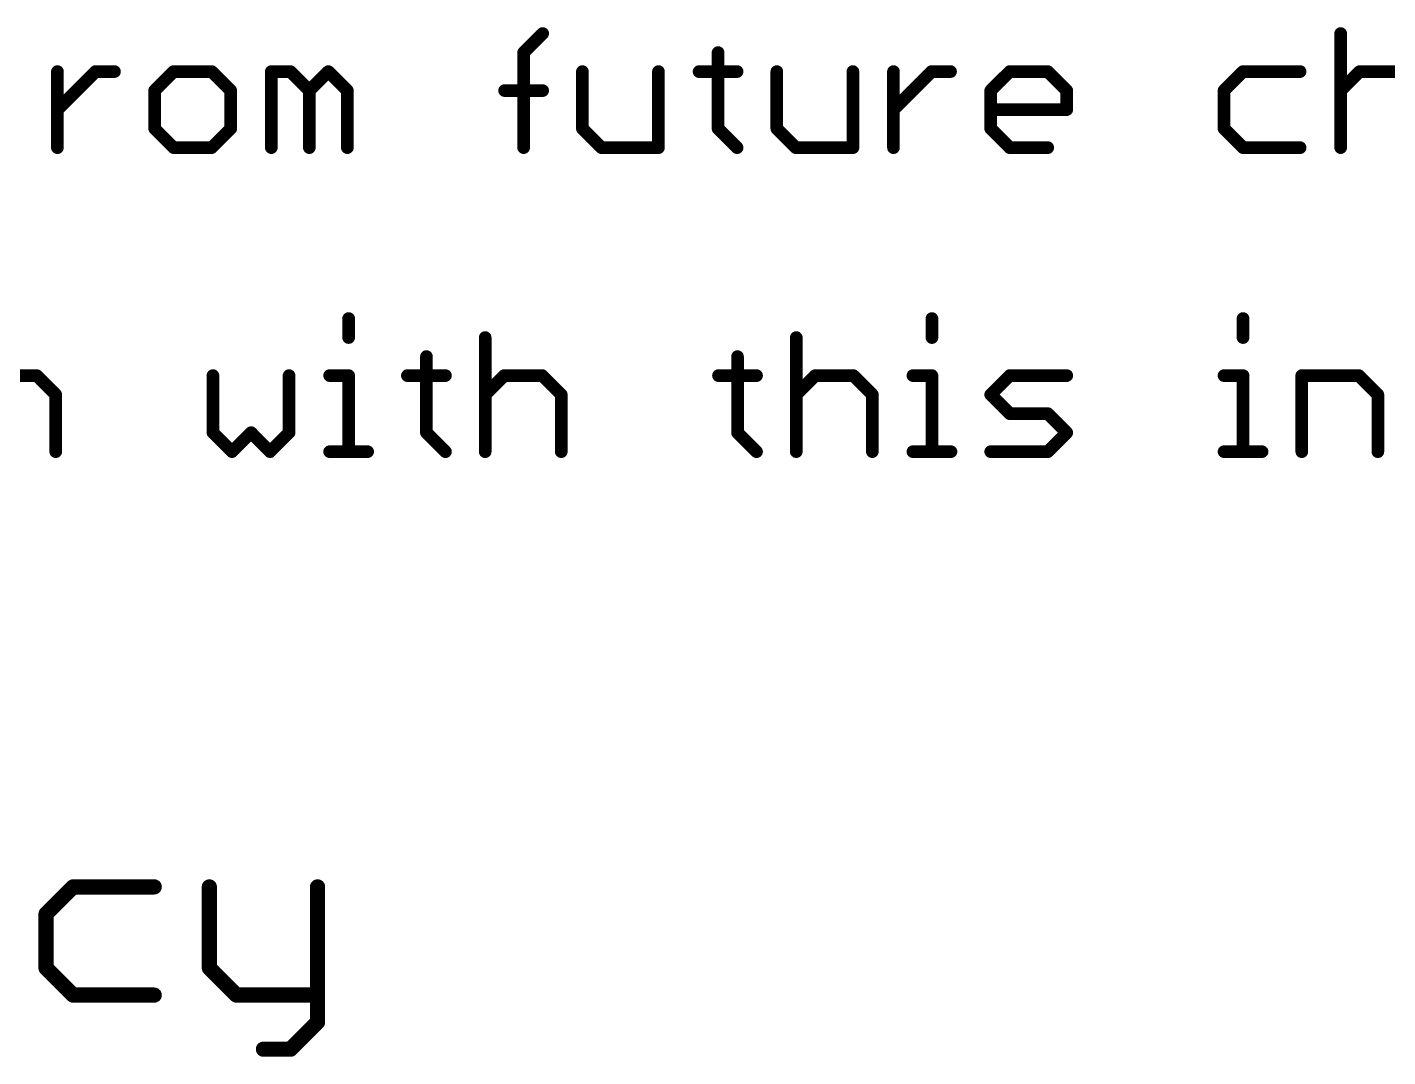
# Model space of a CAD drawing. Extents: x -20 to 130, y -23 to 56.
# Drawn here: x 100.99 to 114.63, y -23.4 to -13.08 of the extents above; entities that cross this region are included whole.
import ezdxf

# ---------------------------------------------------------------- set-up
doc = ezdxf.new("R2010")
doc.units = 0
doc.layers.add('1', color=22, linetype='CONTINUOUS')

msp = doc.modelspace()

# ---------------------------------------------------------------- linework, layer by layer
at = {"layer": '1'}
for points, const_width in [([(105.9662, -13.3342), (106.1569, -13.1435)], 0.127), ([(114.1562, -13.1435), (114.1562, -14.2875)], 0.127), ([(105.9662, -14.2875), (105.9662, -13.3342)], 0.127), ([(107.9152, -13.3342), (107.9152, -14.0968)], 0.127), ([(101.2928, -14.2875), (101.2928, -13.5249)], 0.127), ([(101.2928, -13.9062), (101.6742, -13.5249)], 0.127), ([(101.6742, -13.5249), (101.8648, -13.5249)], 0.127), ([(102.458, -13.5249), (102.2673, -13.7155)], 0.127), ([(102.8393, -13.5249), (102.458, -13.5249)], 0.127), ([(103.03, -13.7155), (102.8393, -13.5249)], 0.127), ([(103.4367, -14.2875), (103.4367, -13.5249)], 0.127), ([(103.4367, -13.5249), (103.6274, -13.5249)], 0.127), ([(103.6274, -13.5249), (103.8181, -13.7155)], 0.127), ([(103.8181, -13.7155), (104.0087, -13.5249)], 0.127), ([(104.0087, -13.5249), (104.1994, -13.7155)], 0.127), ([(106.5551, -13.5249), (106.5551, -14.0968)], 0.127), ([(107.3178, -14.2875), (107.3178, -13.5249)], 0.127), ([(107.7245, -13.5249), (108.1058, -13.5249)], 0.127), ([(108.5041, -13.5249), (108.5041, -14.0968)], 0.127), ([(109.2668, -14.2875), (109.2668, -13.5249)], 0.127), ([(109.6735, -14.2875), (109.6735, -13.5249)], 0.127), ([(109.6735, -13.9062), (110.0548, -13.5249)], 0.127), ([(110.0548, -13.5249), (110.2455, -13.5249)], 0.127), ([(110.648, -13.7155), (110.8387, -13.5249)], 0.127), ([(110.8387, -13.5249), (111.22, -13.5249)], 0.127), ([(111.22, -13.5249), (111.4107, -13.7155)], 0.127), ([(113.1775, -13.5249), (112.9868, -13.7155)], 0.127), ([(113.7495, -13.5249), (113.1775, -13.5249)], 0.127), ([(114.1562, -13.7155), (114.3469, -13.5249)], 0.127), ([(114.3469, -13.5249), (114.7282, -13.5249)], 0.127), ([(102.2673, -13.7155), (102.2673, -14.0968)], 0.127), ([(103.03, -14.0968), (103.03, -13.7155)], 0.127), ([(103.8181, -13.7155), (103.8181, -14.2875)], 0.127), ([(104.1994, -13.7155), (104.1994, -14.2875)], 0.127), ([(105.7755, -13.7155), (106.1569, -13.7155)], 0.127), ([(110.648, -14.0968), (110.648, -13.7155)], 0.127), ([(111.4107, -13.7155), (111.4107, -13.9062)], 0.127), ([(112.9868, -13.7155), (112.9868, -14.0968)], 0.127), ([(111.4107, -13.9062), (110.648, -13.9062)], 0.127), ([(102.2673, -14.0968), (102.458, -14.2875)], 0.127), ([(102.8393, -14.2875), (103.03, -14.0968)], 0.127), ([(106.5551, -14.0968), (106.7458, -14.2875)], 0.127), ([(107.9152, -14.0968), (108.1058, -14.2875)], 0.127), ([(108.5041, -14.0968), (108.6948, -14.2875)], 0.127), ([(110.8387, -14.2875), (110.648, -14.0968)], 0.127), ([(112.9868, -14.0968), (113.1775, -14.2875)], 0.127), ([(102.458, -14.2875), (102.8393, -14.2875)], 0.127), ([(106.7458, -14.2875), (107.3178, -14.2875)], 0.127), ([(108.6948, -14.2875), (109.2668, -14.2875)], 0.127), ([(111.22, -14.2875), (110.8387, -14.2875)], 0.127), ([(113.1775, -14.2875), (113.7495, -14.2875)], 0.127), ([(104.2121, -16.0009), (104.2121, -16.1915)], 0.127), ([(110.0591, -16.0009), (110.0591, -16.1915)], 0.127), ([(113.1775, -16.0009), (113.1775, -16.1915)], 0.127), ([(105.5806, -16.1915), (105.5806, -17.3355)], 0.127), ([(108.699, -16.1915), (108.699, -17.3355)], 0.127), ([(104.9917, -16.3822), (104.9917, -17.1448)], 0.127), ([(108.1101, -16.3822), (108.1101, -17.1448)], 0.127), ([(100.5132, -16.5729), (101.0852, -16.5729)], 0.127), ([(101.0852, -16.5729), (101.2759, -16.7635)], 0.127), ([(102.852, -16.5729), (102.852, -17.1448)], 0.127), ([(103.6147, -17.1448), (103.6147, -16.5729)], 0.127), ([(104.0214, -16.5729), (104.2121, -16.5729)], 0.127), ([(104.2121, -16.5729), (104.2121, -17.3355)], 0.127), ([(104.801, -16.5729), (105.1824, -16.5729)], 0.127), ([(105.5806, -16.7635), (105.7713, -16.5729)], 0.127), ([(105.7713, -16.5729), (106.1526, -16.5729)], 0.127), ([(106.1526, -16.5729), (106.3433, -16.7635)], 0.127), ([(107.9194, -16.5729), (108.3008, -16.5729)], 0.127), ([(108.699, -16.7635), (108.8897, -16.5729)], 0.127), ([(108.8897, -16.5729), (109.271, -16.5729)], 0.127), ([(109.271, -16.5729), (109.4617, -16.7635)], 0.127), ([(109.8684, -16.5729), (110.0591, -16.5729)], 0.127), ([(110.0591, -16.5729), (110.0591, -17.3355)], 0.127), ([(110.648, -16.7635), (110.8387, -16.5729)], 0.127), ([(110.8387, -16.5729), (111.4107, -16.5729)], 0.127), ([(112.9868, -16.5729), (113.1775, -16.5729)], 0.127), ([(113.1775, -16.5729), (113.1775, -17.3355)], 0.127), ([(113.7664, -17.3355), (113.7664, -16.5729)], 0.127), ([(113.7664, -16.5729), (114.3384, -16.5729)], 0.127), ([(114.3384, -16.5729), (114.5291, -16.7635)], 0.127), ([(101.2759, -16.7635), (101.2759, -17.3355)], 0.127), ([(106.3433, -16.7635), (106.3433, -17.3355)], 0.127), ([(109.4617, -16.7635), (109.4617, -17.3355)], 0.127), ([(110.8387, -16.9542), (110.648, -16.7635)], 0.127), ([(114.5291, -16.7635), (114.5291, -17.3355)], 0.127), ([(111.22, -16.9542), (110.8387, -16.9542)], 0.127), ([(111.4107, -17.1448), (111.22, -16.9542)], 0.127), ([(102.852, -17.1448), (103.0427, -17.3355)], 0.127), ([(103.0427, -17.3355), (103.2334, -17.1448)], 0.127), ([(103.2334, -17.1448), (103.424, -17.3355)], 0.127), ([(103.424, -17.3355), (103.6147, -17.1448)], 0.127), ([(104.9917, -17.1448), (105.1824, -17.3355)], 0.127), ([(108.1101, -17.1448), (108.3008, -17.3355)], 0.127), ([(111.22, -17.3355), (111.4107, -17.1448)], 0.127), ([(104.0214, -17.3355), (104.4028, -17.3355)], 0.127), ([(109.8684, -17.3355), (110.2497, -17.3355)], 0.127), ([(110.648, -17.3355), (111.22, -17.3355)], 0.127), ([(112.9868, -17.3355), (113.3681, -17.3355)], 0.127), ([(101.4498, -21.6991), (101.1786, -21.9703)], 0.1524), ([(102.2633, -21.6991), (101.4498, -21.6991)], 0.1524), ([(102.8158, -21.6991), (102.8158, -22.5126)], 0.1524), ([(103.9004, -21.6991), (103.9004, -23.055)], 0.1524), ([(101.1786, -21.9703), (101.1786, -22.5126)], 0.1524), ([(101.1786, -22.5126), (101.4498, -22.7838)], 0.1524), ([(102.8158, -22.5126), (103.0869, -22.7838)], 0.1524), ([(101.4498, -22.7838), (102.2633, -22.7838)], 0.1524), ([(103.0869, -22.7838), (103.9004, -22.7838)], 0.1524), ([(103.9004, -23.055), (103.6293, -23.3261)], 0.1524), ([(103.6293, -23.3261), (103.3581, -23.3261)], 0.1524)]:
    msp.add_lwpolyline(points, dxfattribs=dict(at, const_width=const_width))
for points, const_width in [([(106.1793, -13.166, 1), (106.1344, -13.1211)], 0.0635), ([(114.188, -13.1435, 1), (114.1245, -13.1435)], 0.0635), ([(105.9979, -13.3342, 1), (105.9344, -13.3342)], 0.0635), ([(105.9437, -13.3117, 1), (105.9886, -13.3566)], 0.0635), ([(107.9469, -13.3342, 1), (107.8834, -13.3342)], 0.0635), ([(101.3246, -13.5249, 1), (101.2611, -13.5249)], 0.0635), ([(101.6742, -13.4931, 1), (101.6742, -13.5566)], 0.0635), ([(101.6966, -13.5473, 1), (101.6517, -13.5024)], 0.0635), ([(101.8648, -13.5566, 1), (101.8648, -13.4931)], 0.0635), ([(102.458, -13.4931, 1), (102.458, -13.5566)], 0.0635), ([(102.4804, -13.5473, 1), (102.4355, -13.5024)], 0.0635), ([(102.8618, -13.5024, 1), (102.8169, -13.5473)], 0.0635), ([(102.8393, -13.5566, 1), (102.8393, -13.4931)], 0.0635), ([(103.4685, -13.5249, 1), (103.405, -13.5249)], 0.0635), ([(103.4367, -13.4931, 1), (103.4367, -13.5566)], 0.0635), ([(103.6498, -13.5024, 1), (103.6049, -13.5473)], 0.0635), ([(103.6274, -13.5566, 1), (103.6274, -13.4931)], 0.0635), ([(104.0312, -13.5024, 1), (103.9863, -13.5473)], 0.0635), ([(104.0312, -13.5473, 1), (103.9863, -13.5024)], 0.0635), ([(106.5869, -13.5249, 1), (106.5234, -13.5249)], 0.0635), ([(107.3495, -13.5249, 1), (107.286, -13.5249)], 0.0635), ([(107.7245, -13.4931, 1), (107.7245, -13.5566)], 0.0635), ([(108.1058, -13.5566, 1), (108.1058, -13.4931)], 0.0635), ([(108.5359, -13.5249, 1), (108.4724, -13.5249)], 0.0635), ([(109.2985, -13.5249, 1), (109.235, -13.5249)], 0.0635), ([(109.7053, -13.5249, 1), (109.6418, -13.5249)], 0.0635), ([(110.0548, -13.4931, 1), (110.0548, -13.5566)], 0.0635), ([(110.0773, -13.5473, 1), (110.0324, -13.5024)], 0.0635), ([(110.2455, -13.5566, 1), (110.2455, -13.4931)], 0.0635), ([(110.8387, -13.4931, 1), (110.8387, -13.5566)], 0.0635), ([(110.8611, -13.5473, 1), (110.8162, -13.5024)], 0.0635), ([(111.2424, -13.5024, 1), (111.1975, -13.5473)], 0.0635), ([(111.22, -13.5566, 1), (111.22, -13.4931)], 0.0635), ([(113.1775, -13.4931, 1), (113.1775, -13.5566)], 0.0635), ([(113.1999, -13.5473, 1), (113.155, -13.5024)], 0.0635), ([(113.7495, -13.5566, 1), (113.7495, -13.4931)], 0.0635), ([(114.3469, -13.4931, 1), (114.3469, -13.5566)], 0.0635), ([(114.3693, -13.5473, 1), (114.3244, -13.5024)], 0.0635), ([(102.2991, -13.7155, 1), (102.2356, -13.7155)], 0.0635), ([(102.2449, -13.6931, 1), (102.2898, -13.738)], 0.0635), ([(103.0617, -13.7155, 1), (102.9982, -13.7155)], 0.0635), ([(103.0075, -13.738, 1), (103.0524, -13.6931)], 0.0635), ([(103.8498, -13.7155, 1), (103.7863, -13.7155)], 0.0635), ([(103.7956, -13.6931, 1), (103.8405, -13.738)], 0.0635), ([(103.7956, -13.738, 1), (103.8405, -13.6931)], 0.0635), ([(104.2311, -13.7155, 1), (104.1676, -13.7155)], 0.0635), ([(104.1769, -13.738, 1), (104.2218, -13.6931)], 0.0635), ([(105.7755, -13.6838, 1), (105.7755, -13.7473)], 0.0635), ([(106.1569, -13.7473, 1), (106.1569, -13.6838)], 0.0635), ([(110.6798, -13.7155, 1), (110.6163, -13.7155)], 0.0635), ([(110.6256, -13.6931, 1), (110.6705, -13.738)], 0.0635), ([(111.4424, -13.7155, 1), (111.3789, -13.7155)], 0.0635), ([(111.3882, -13.738, 1), (111.4331, -13.6931)], 0.0635), ([(113.0186, -13.7155, 1), (112.9551, -13.7155)], 0.0635), ([(112.9644, -13.6931, 1), (113.0093, -13.738)], 0.0635), ([(114.1337, -13.6931, 1), (114.1787, -13.738)], 0.0635), ([(101.2704, -13.8837, 1), (101.3153, -13.9286)], 0.0635), ([(109.6511, -13.8837, 1), (109.696, -13.9286)], 0.0635), ([(110.648, -13.8744, 1), (110.648, -13.9379)], 0.0635), ([(111.3789, -13.9062, 1), (111.4424, -13.9062)], 0.0635), ([(111.4107, -13.9379, 1), (111.4107, -13.8744)], 0.0635), ([(102.2898, -14.0744, 1), (102.2449, -14.1193)], 0.0635), ([(103.0524, -14.1193, 1), (103.0075, -14.0744)], 0.0635), ([(106.5776, -14.0744, 1), (106.5327, -14.1193)], 0.0635), ([(107.9376, -14.0744, 1), (107.8927, -14.1193)], 0.0635), ([(108.5266, -14.0744, 1), (108.4817, -14.1193)], 0.0635), ([(110.6705, -14.0744, 1), (110.6256, -14.1193)], 0.0635), ([(113.0093, -14.0744, 1), (112.9644, -14.1193)], 0.0635), ([(102.2356, -14.0968, 1), (102.2991, -14.0968)], 0.0635), ([(102.9982, -14.0968, 1), (103.0617, -14.0968)], 0.0635), ([(106.5234, -14.0968, 1), (106.5869, -14.0968)], 0.0635), ([(107.8834, -14.0968, 1), (107.9469, -14.0968)], 0.0635), ([(108.4724, -14.0968, 1), (108.5359, -14.0968)], 0.0635), ([(110.6163, -14.0968, 1), (110.6798, -14.0968)], 0.0635), ([(112.9551, -14.0968, 1), (113.0186, -14.0968)], 0.0635), ([(101.2611, -14.2875, 1), (101.3246, -14.2875)], 0.0635), ([(102.458, -14.2558, 1), (102.458, -14.3193)], 0.0635), ([(102.4355, -14.31, 1), (102.4804, -14.265)], 0.0635), ([(102.8169, -14.265, 1), (102.8618, -14.31)], 0.0635), ([(102.8393, -14.3193, 1), (102.8393, -14.2558)], 0.0635), ([(103.405, -14.2875, 1), (103.4685, -14.2875)], 0.0635), ([(103.7863, -14.2875, 1), (103.8498, -14.2875)], 0.0635), ([(104.1676, -14.2875, 1), (104.2311, -14.2875)], 0.0635), ([(105.9344, -14.2875, 1), (105.9979, -14.2875)], 0.0635), ([(106.7458, -14.2558, 1), (106.7458, -14.3193)], 0.0635), ([(106.7233, -14.31, 1), (106.7682, -14.265)], 0.0635), ([(107.286, -14.2875, 1), (107.3495, -14.2875)], 0.0635), ([(107.3178, -14.3193, 1), (107.3178, -14.2558)], 0.0635), ([(108.0834, -14.31, 1), (108.1283, -14.265)], 0.0635), ([(108.6948, -14.2558, 1), (108.6948, -14.3193)], 0.0635), ([(108.6723, -14.31, 1), (108.7172, -14.265)], 0.0635), ([(109.235, -14.2875, 1), (109.2985, -14.2875)], 0.0635), ([(109.2668, -14.3193, 1), (109.2668, -14.2558)], 0.0635), ([(109.6418, -14.2875, 1), (109.7053, -14.2875)], 0.0635), ([(110.8387, -14.2558, 1), (110.8387, -14.3193)], 0.0635), ([(110.8162, -14.31, 1), (110.8611, -14.265)], 0.0635), ([(111.22, -14.3193, 1), (111.22, -14.2558)], 0.0635), ([(113.1775, -14.2558, 1), (113.1775, -14.3193)], 0.0635), ([(113.155, -14.31, 1), (113.1999, -14.265)], 0.0635), ([(113.7495, -14.3193, 1), (113.7495, -14.2558)], 0.0635), ([(114.1245, -14.2875, 1), (114.188, -14.2875)], 0.0635), ([(104.2439, -16.0009, 1), (104.1804, -16.0009)], 0.0635), ([(110.0908, -16.0009, 1), (110.0273, -16.0009)], 0.0635), ([(113.2092, -16.0009, 1), (113.1457, -16.0009)], 0.0635), ([(104.1804, -16.1915, 1), (104.2439, -16.1915)], 0.0635), ([(105.6124, -16.1915, 1), (105.5489, -16.1915)], 0.0635), ([(108.7308, -16.1915, 1), (108.6673, -16.1915)], 0.0635), ([(110.0273, -16.1915, 1), (110.0908, -16.1915)], 0.0635), ([(113.1457, -16.1915, 1), (113.2092, -16.1915)], 0.0635), ([(105.0234, -16.3822, 1), (104.9599, -16.3822)], 0.0635), ([(108.1418, -16.3822, 1), (108.0783, -16.3822)], 0.0635), ([(101.1077, -16.5504, 1), (101.0628, -16.5953)], 0.0635), ([(101.0852, -16.6046, 1), (101.0852, -16.5411)], 0.0635), ([(102.8838, -16.5729, 1), (102.8203, -16.5729)], 0.0635), ([(103.6464, -16.5729, 1), (103.5829, -16.5729)], 0.0635), ([(104.0214, -16.5411, 1), (104.0214, -16.6046)], 0.0635), ([(104.2439, -16.5729, 1), (104.1804, -16.5729)], 0.0635), ([(104.2121, -16.6046, 1), (104.2121, -16.5411)], 0.0635), ([(104.801, -16.5411, 1), (104.801, -16.6046)], 0.0635), ([(105.1824, -16.6046, 1), (105.1824, -16.5411)], 0.0635), ([(105.7713, -16.5411, 1), (105.7713, -16.6046)], 0.0635), ([(105.7937, -16.5953, 1), (105.7488, -16.5504)], 0.0635), ([(106.1751, -16.5504, 1), (106.1302, -16.5953)], 0.0635), ([(106.1526, -16.6046, 1), (106.1526, -16.5411)], 0.0635), ([(107.9194, -16.5411, 1), (107.9194, -16.6046)], 0.0635), ([(108.3008, -16.6046, 1), (108.3008, -16.5411)], 0.0635), ([(108.8897, -16.5411, 1), (108.8897, -16.6046)], 0.0635), ([(108.9121, -16.5953, 1), (108.8672, -16.5504)], 0.0635), ([(109.2935, -16.5504, 1), (109.2486, -16.5953)], 0.0635), ([(109.271, -16.6046, 1), (109.271, -16.5411)], 0.0635), ([(109.8684, -16.5411, 1), (109.8684, -16.6046)], 0.0635), ([(110.0908, -16.5729, 1), (110.0273, -16.5729)], 0.0635), ([(110.0591, -16.6046, 1), (110.0591, -16.5411)], 0.0635), ([(110.8387, -16.5411, 1), (110.8387, -16.6046)], 0.0635), ([(110.8611, -16.5953, 1), (110.8162, -16.5504)], 0.0635), ([(111.4107, -16.6046, 1), (111.4107, -16.5411)], 0.0635), ([(112.9868, -16.5411, 1), (112.9868, -16.6046)], 0.0635), ([(113.2092, -16.5729, 1), (113.1457, -16.5729)], 0.0635), ([(113.1775, -16.6046, 1), (113.1775, -16.5411)], 0.0635), ([(113.7664, -16.5411, 1), (113.7664, -16.6046)], 0.0635), ([(113.7982, -16.5729, 1), (113.7347, -16.5729)], 0.0635), ([(114.3608, -16.5504, 1), (114.3159, -16.5953)], 0.0635), ([(114.3384, -16.6046, 1), (114.3384, -16.5411)], 0.0635), ([(101.3076, -16.7635, 1), (101.2441, -16.7635)], 0.0635), ([(101.2534, -16.786, 1), (101.2983, -16.7411)], 0.0635), ([(105.5582, -16.7411, 1), (105.6031, -16.786)], 0.0635), ([(106.375, -16.7635, 1), (106.3115, -16.7635)], 0.0635), ([(106.3208, -16.786, 1), (106.3657, -16.7411)], 0.0635), ([(108.6766, -16.7411, 1), (108.7215, -16.786)], 0.0635), ([(109.4934, -16.7635, 1), (109.4299, -16.7635)], 0.0635), ([(109.4392, -16.786, 1), (109.4841, -16.7411)], 0.0635), ([(110.6705, -16.7411, 1), (110.6256, -16.786)], 0.0635), ([(110.6256, -16.7411, 1), (110.6705, -16.786)], 0.0635), ([(114.5608, -16.7635, 1), (114.4973, -16.7635)], 0.0635), ([(114.5066, -16.786, 1), (114.5515, -16.7411)], 0.0635), ([(110.8387, -16.9224, 1), (110.8387, -16.9859)], 0.0635), ([(110.8162, -16.9766, 1), (110.8611, -16.9317)], 0.0635), ([(111.2425, -16.9317, 1), (111.1976, -16.9766)], 0.0635), ([(111.22, -16.9859, 1), (111.22, -16.9224)], 0.0635), ([(102.8745, -17.1224, 1), (102.8296, -17.1673)], 0.0635), ([(102.8203, -17.1448, 1), (102.8838, -17.1448)], 0.0635), ([(103.2558, -17.1224, 1), (103.2109, -17.1673)], 0.0635), ([(103.2558, -17.1673, 1), (103.2109, -17.1224)], 0.0635), ([(103.5829, -17.1448, 1), (103.6464, -17.1448)], 0.0635), ([(103.6371, -17.1673, 1), (103.5922, -17.1224)], 0.0635), ([(105.0141, -17.1224, 1), (104.9692, -17.1673)], 0.0635), ([(104.9599, -17.1448, 1), (105.0234, -17.1448)], 0.0635), ([(108.0783, -17.1448, 1), (108.1418, -17.1448)], 0.0635), ([(108.1325, -17.1224, 1), (108.0876, -17.1673)], 0.0635), ([(111.4331, -17.1673, 1), (111.3882, -17.1224)], 0.0635), ([(111.3882, -17.1673, 1), (111.4331, -17.1224)], 0.0635), ([(101.2441, -17.3355, 1), (101.3076, -17.3355)], 0.0635), ([(103.0203, -17.313, 1), (103.0652, -17.358)], 0.0635), ([(103.0203, -17.358, 1), (103.0652, -17.313)], 0.0635), ([(103.4016, -17.313, 1), (103.4465, -17.358)], 0.0635), ([(103.4016, -17.358, 1), (103.4465, -17.313)], 0.0635), ([(104.0214, -17.3038, 1), (104.0214, -17.3672)], 0.0635), ([(104.1804, -17.3355, 1), (104.2439, -17.3355)], 0.0635), ([(104.4028, -17.3672, 1), (104.4028, -17.3038)], 0.0635), ([(105.1599, -17.358, 1), (105.2048, -17.313)], 0.0635), ([(105.5489, -17.3355, 1), (105.6124, -17.3355)], 0.0635), ([(106.3115, -17.3355, 1), (106.375, -17.3355)], 0.0635), ([(108.2783, -17.358, 1), (108.3232, -17.313)], 0.0635), ([(108.6673, -17.3355, 1), (108.7308, -17.3355)], 0.0635), ([(109.4299, -17.3355, 1), (109.4934, -17.3355)], 0.0635), ([(109.8684, -17.3038, 1), (109.8684, -17.3672)], 0.0635), ([(110.0273, -17.3355, 1), (110.0908, -17.3355)], 0.0635), ([(110.2497, -17.3672, 1), (110.2497, -17.3038)], 0.0635), ([(110.648, -17.3038, 1), (110.648, -17.3672)], 0.0635), ([(111.1976, -17.313, 1), (111.2425, -17.358)], 0.0635), ([(111.22, -17.3672, 1), (111.22, -17.3038)], 0.0635), ([(112.9868, -17.3038, 1), (112.9868, -17.3672)], 0.0635), ([(113.1457, -17.3355, 1), (113.2092, -17.3355)], 0.0635), ([(113.3681, -17.3672, 1), (113.3681, -17.3038)], 0.0635), ([(113.7347, -17.3355, 1), (113.7982, -17.3355)], 0.0635), ([(114.4973, -17.3355, 1), (114.5608, -17.3355)], 0.0635), ([(101.4498, -21.661, 1), (101.4498, -21.7372)], 0.0762), ([(101.4767, -21.7261, 1), (101.4228, -21.6722)], 0.0762), ([(102.2633, -21.7372, 1), (102.2633, -21.661)], 0.0762), ([(102.8539, -21.6991, 1), (102.7777, -21.6991)], 0.0762), ([(103.9385, -21.6991, 1), (103.8623, -21.6991)], 0.0762), ([(101.2167, -21.9703, 1), (101.1405, -21.9703)], 0.0762), ([(101.1517, -21.9434, 1), (101.2056, -21.9972)], 0.0762), ([(101.2056, -22.4857, 1), (101.1517, -22.5396)], 0.0762), ([(101.1405, -22.5126, 1), (101.2167, -22.5126)], 0.0762), ([(102.8427, -22.4857, 1), (102.7888, -22.5396)], 0.0762), ([(102.7777, -22.5126, 1), (102.8539, -22.5126)], 0.0762), ([(101.4498, -22.7457, 1), (101.4498, -22.8219)], 0.0762), ([(101.4228, -22.8107, 1), (101.4767, -22.7569)], 0.0762), ([(102.2633, -22.8219, 1), (102.2633, -22.7457)], 0.0762), ([(103.0869, -22.7457, 1), (103.0869, -22.8219)], 0.0762), ([(103.06, -22.8107, 1), (103.1139, -22.7569)], 0.0762), ([(103.9004, -22.8219, 1), (103.9004, -22.7457)], 0.0762), ([(103.8623, -23.055, 1), (103.9385, -23.055)], 0.0762), ([(103.9274, -23.0819, 1), (103.8735, -23.028)], 0.0762), ([(103.3581, -23.288, 1), (103.3581, -23.3642)], 0.0762), ([(103.6023, -23.2992, 1), (103.6562, -23.3531)], 0.0762), ([(103.6293, -23.3642, 1), (103.6293, -23.288)], 0.0762)]:
    msp.add_lwpolyline(points, format="xyb", dxfattribs=dict(at, const_width=const_width))

doc.saveas('drawing.dxf')
